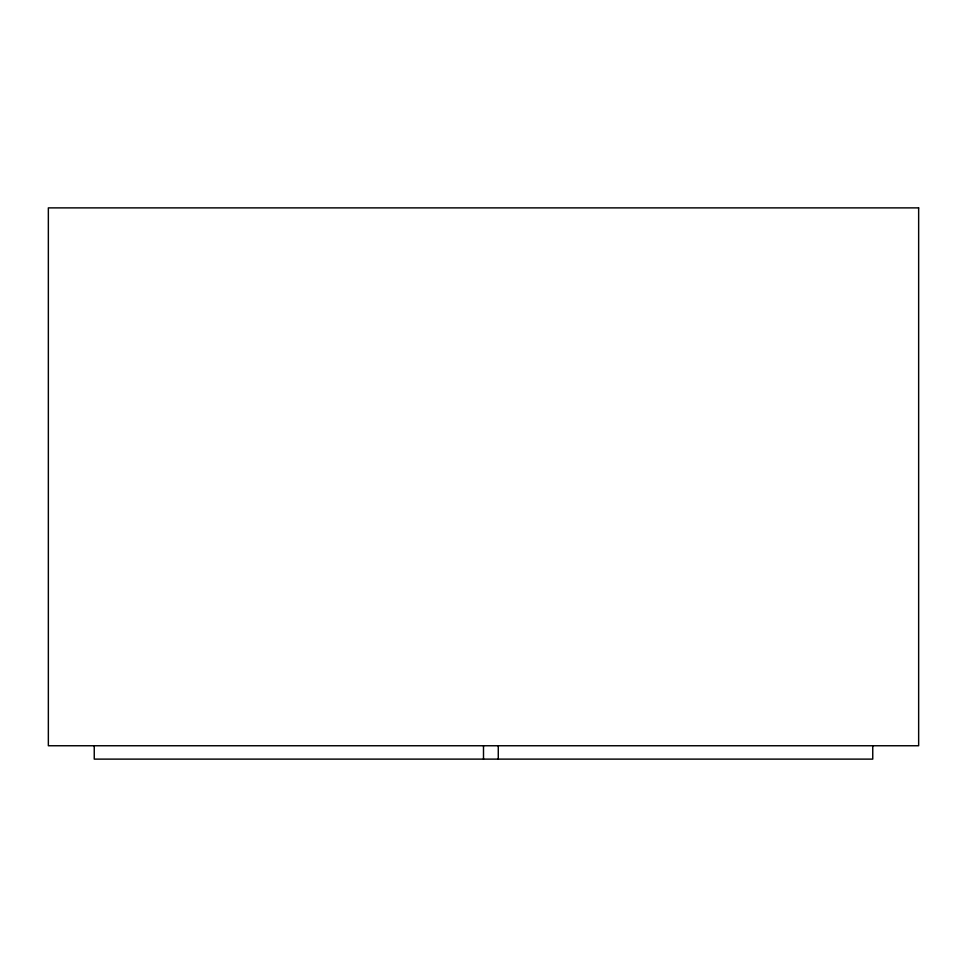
<?xml version="1.0" encoding="UTF-8"?>
<svg xmlns="http://www.w3.org/2000/svg" width="967" height="967" viewBox="0 0 967 967"><rect width="100%" height="100%" fill="white"/><g stroke="black" fill="none" stroke-linecap="round" stroke-linejoin="round"><path stroke-width="1.45" d="M872.754 745.75L872.754 759.119L94.246 759.119L94.246 745.75M498.271 745.75L498.271 759.119M483.5 745.75L483.5 759.119M918.65 207.881L48.35 207.881L48.35 745.75L918.65 745.75L918.65 207.881"/></g></svg>
